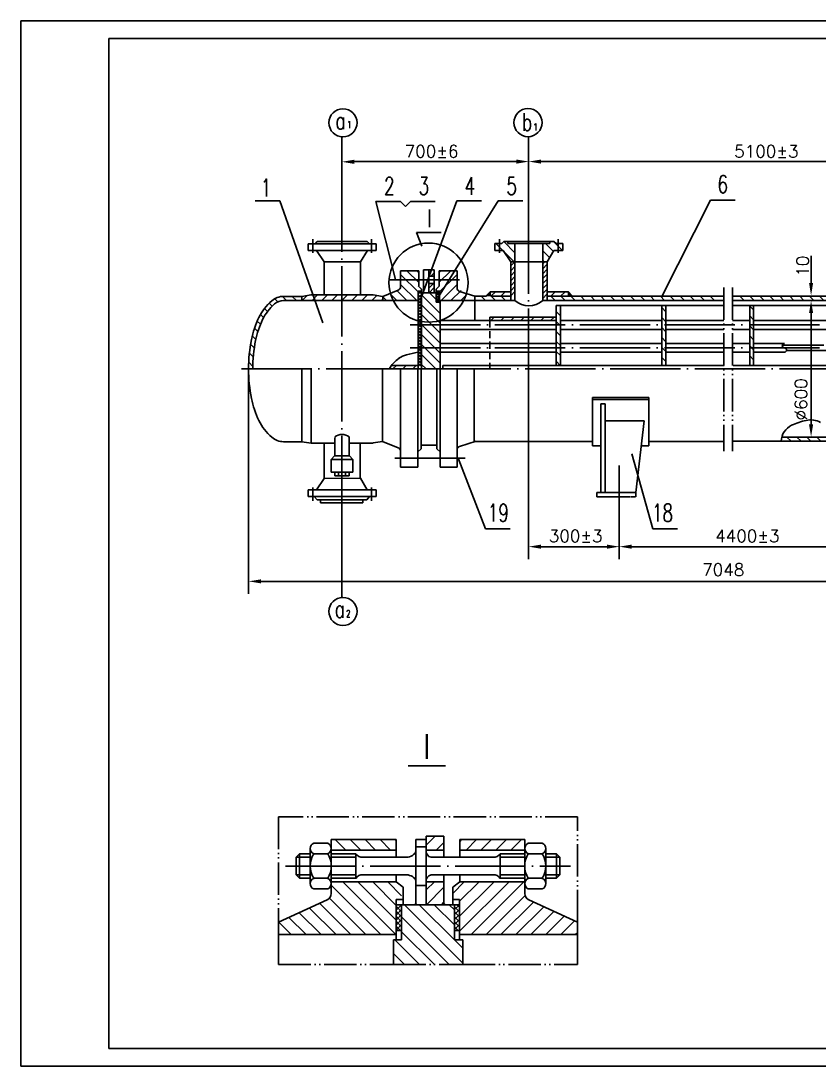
# Model space of a CAD drawing. Extents: x 0 to 841, y 7 to 592.
# Drawn here: x 0 to 226.9, y 295.4 to 592.4 of the extents above; entities that cross this region are included whole.
import ezdxf
from ezdxf.enums import TextEntityAlignment as Align

# ---------------------------------------------------------------- set-up
doc = ezdxf.new("R2010")
doc.units = 0
doc.header["$LTSCALE"] = 8
doc.header["$MEASUREMENT"] = 0
for name, pattern in [('CENTER', [3.005, 2.5, -0.25, 0.005, -0.25]), ('HIDDEN', [0.375, 0.25, -0.125]), ('PHANTOM', [1.62, 1.15, -0.15, 0.01, -0.15, 0.01, -0.15])]:
    doc.linetypes.add(name, pattern=pattern)
doc.layers.get('0').update_dxf_attribs({"linetype": 'CONTINUOUS'})
for name, color, linetype in [('CC', 3, 'CONTINUOUS'), ('CW', 1, 'CONTINUOUS'), ('DD', 3, 'PHANTOM'), ('HZ', 1, 'CONTINUOUS'), ('X', 3, 'CONTINUOUS'), ('XX', 2, 'HIDDEN'), ('YY', 3, 'CONTINUOUS'), ('ZX', 3, 'CENTER')]:
    doc.layers.add(name, color=color, linetype=linetype)
doc.styles.add('HZ', font='txt', dxfattribs={"bigfont": 'hztxt'})

# ---------------------------------------------------------------- blocks, each defined once
blk = doc.blocks.new('*X48')
for p, q in [((41.06, 114.6), (44.43, 117.97)), ((41.06, 117.43), (41.6, 117.97)), ((41.06, 111.77), (46.21, 116.92)), ((41.64, 109.52), (46.21, 114.09)), ((44.47, 109.52), (47.32, 112.37)), ((47.29, 109.52), (48.73, 110.96))]:
    blk.add_line(p, q)
blk = doc.blocks.new('*X49')
for p, q in [((114.44, 233.24), (115.33, 234.12)), ((114.44, 233.94), (114.62, 234.12)), ((114.44, 232.53), (115.36, 233.45)), ((115.36, 232.54), (114.44, 233.45)), ((115.17, 232.02), (114.44, 232.75)), ((114.46, 232.02), (114.44, 232.04)), ((115.36, 233.24), (114.48, 234.12)), ((114.64, 232.02), (115.36, 232.74)), ((115.36, 233.95), (115.19, 234.12))]:
    blk.add_line(p, q)
blk = doc.blocks.new('*X50')
for p, q in [((142.09, 238.25), (143.33, 239.49)), ((144.92, 238.25), (146.15, 239.49)), ((147.75, 238.25), (147.88, 238.39))]:
    blk.add_line(p, q)
blk = doc.blocks.new('*X51')
for p, q in [((159.06, 238.25), (160.3, 239.5)), ((161.89, 238.25), (163.13, 239.5))]:
    blk.add_line(p, q)
blk = doc.blocks.new('*X52')
for p, q in [((218.61, 171.71), (217.45, 172.87)), ((221.44, 171.71), (220.24, 172.91)), ((224.27, 171.71), (223.07, 172.91)), ((227.1, 171.71), (225.9, 172.91)), ((229.92, 171.71), (228.72, 172.91))]:
    blk.add_line(p, q)
blk = doc.blocks.new('*X53')
for p, q in [((85.38, 225.75), (83.45, 227.68)), ((88.87, 225.09), (85.69, 228.27)), ((99.8, 225.47), (97.59, 227.68)), ((102.35, 225.75), (99.78, 228.32)), ((88.61, 222.51), (85.86, 225.27)), ((98.72, 223.72), (96.77, 225.67)), ((97.1, 222.51), (96.77, 222.85))]:
    blk.add_line(p, q)
blk = doc.blocks.new('*X54')
for p, q in [((207.1, 211.51), (205.9, 212.71)), ((209.92, 211.51), (208.72, 212.71)), ((212.75, 211.51), (211.55, 212.71)), ((215.58, 211.51), (214.38, 212.71)), ((218.41, 211.51), (217.21, 212.71)), ((221.24, 211.51), (220.04, 212.71)), ((224.07, 211.51), (222.87, 212.71)), ((226.89, 211.51), (225.69, 212.71)), ((229.72, 211.51), (228.52, 212.71)), ((232.55, 211.51), (231.35, 212.71)), ((235.38, 211.51), (234.18, 212.71)), ((238.21, 211.51), (237.01, 212.71)), ((241.04, 211.51), (239.84, 212.71)), ((243.86, 211.51), (242.66, 212.71)), ((246.69, 211.51), (245.49, 212.71)), ((249.52, 211.51), (248.32, 212.71)), ((252.35, 211.51), (251.15, 212.71)), ((255.18, 211.51), (253.98, 212.71)), ((258.01, 211.51), (256.81, 212.71)), ((260.84, 211.51), (259.64, 212.71)), ((263.66, 211.51), (262.46, 212.71)), ((266.49, 211.51), (265.29, 212.71)), ((269.32, 211.51), (268.12, 212.71)), ((272.15, 211.51), (270.95, 212.71)), ((274.98, 211.51), (273.78, 212.71)), ((277.81, 211.51), (276.61, 212.71)), ((280.63, 211.51), (279.43, 212.71)), ((283.46, 211.51), (282.26, 212.71)), ((286.29, 211.51), (285.09, 212.71)), ((289.12, 211.51), (287.92, 212.71)), ((291.95, 211.51), (290.75, 212.71))]:
    blk.add_line(p, q)
blk = doc.blocks.new('*X55')
for p, q in [((153.36, 211.51), (152.16, 212.71)), ((156.18, 211.51), (154.98, 212.71)), ((159.01, 211.51), (157.81, 212.71)), ((161.84, 211.51), (160.64, 212.71)), ((164.67, 211.51), (163.47, 212.71)), ((167.5, 211.51), (166.3, 212.71)), ((170.33, 211.51), (169.13, 212.71)), ((173.15, 211.51), (171.95, 212.71)), ((175.98, 211.51), (174.78, 212.71)), ((178.81, 211.51), (177.61, 212.71)), ((181.64, 211.51), (180.44, 212.71)), ((184.47, 211.51), (183.27, 212.71)), ((187.3, 211.51), (186.1, 212.71)), ((190.12, 211.51), (188.92, 212.71)), ((192.95, 211.51), (191.75, 212.71)), ((195.78, 211.51), (194.58, 212.71)), ((198.61, 211.51), (197.41, 212.71))]:
    blk.add_line(p, q)
blk = doc.blocks.new('*X56')
for p, q in [((133.56, 211.51), (132.36, 212.71)), ((136.38, 211.51), (135.18, 212.71)), ((139.21, 211.51), (138.01, 212.71))]:
    blk.add_line(p, q)
blk = doc.blocks.new('*X57')
for p, q in [((140.74, 221.35), (141.9, 222.51)), ((140.74, 219.93), (141.94, 221.13)), ((140.74, 218.52), (141.94, 219.72)), ((140.74, 217.11), (141.94, 218.31)), ((140.74, 215.69), (141.94, 216.89)), ((140.74, 214.28), (141.94, 215.48)), ((140.74, 212.86), (141.94, 214.06))]:
    blk.add_line(p, q)
blk = doc.blocks.new('*X58')
for p, q in [((149.84, 221.96), (150.39, 222.51)), ((149.84, 220.55), (151.04, 221.75)), ((149.84, 219.13), (151.04, 220.34)), ((149.84, 217.72), (151.04, 218.93)), ((149.84, 216.3), (151.04, 217.51)), ((149.84, 214.89), (151.04, 216.1)), ((149.84, 213.48), (151.04, 214.68)), ((149.84, 212.06), (151.04, 213.27))]:
    blk.add_line(p, q)
blk = doc.blocks.new('*X70')
for p, q in [((117.47, 219.29), (118.39, 220.21)), ((118.04, 218.45), (119.01, 219.42))]:
    blk.add_line(p, q)
blk = doc.blocks.new('*X71')
for p, q in [((117.47, 215.05), (118.81, 216.39)), ((117.52, 213.69), (119.01, 215.18)), ((118.94, 213.69), (119.01, 213.76))]:
    blk.add_line(p, q)
blk = doc.blocks.new('*X75')
for p, q in [((209.78, 208.83), (208.66, 209.95)), ((209.78, 206), (208.66, 207.12)), ((209.78, 203.17), (208.66, 204.29)), ((209.78, 200.34), (208.66, 201.46)), ((209.78, 197.51), (208.66, 198.64)), ((209.78, 194.69), (208.66, 195.81))]:
    blk.add_line(p, q)
blk = doc.blocks.new('*X76')
for p, q in [((184.86, 208.29), (183.66, 209.49)), ((184.86, 205.47), (183.66, 206.67)), ((184.86, 202.64), (183.66, 203.84)), ((184.86, 199.81), (183.66, 201.01)), ((184.86, 196.98), (183.66, 198.18)), ((184.86, 194.15), (183.66, 195.35))]:
    blk.add_line(p, q)
blk = doc.blocks.new('*X77')
for p, q in [((154.86, 207.18), (153.66, 208.38)), ((154.86, 204.35), (153.66, 205.55)), ((154.86, 201.52), (153.66, 202.72)), ((154.86, 198.7), (153.66, 199.9)), ((154.86, 195.87), (153.66, 197.07)), ((154.83, 193.07), (153.66, 194.24))]:
    blk.add_line(p, q)
blk = doc.blocks.new('*X78')
for p, q in [((107.22, 192.07), (108.22, 193.07)), ((110.04, 192.07), (111.04, 193.07)), ((112.87, 192.07), (113.87, 193.07))]:
    blk.add_line(p, q)
blk = doc.blocks.new('*X80')
for p, q in [((135.11, 205.82), (136.07, 206.79)), ((137.94, 205.82), (138.9, 206.79)), ((140.76, 205.82), (141.73, 206.79)), ((143.59, 205.82), (144.56, 206.79)), ((146.42, 205.82), (147.39, 206.79)), ((149.25, 205.82), (150.22, 206.79)), ((152.08, 205.82), (153.05, 206.79))]:
    blk.add_line(p, q)
blk = doc.blocks.new('*X47')
for p, q in [((74.52, 211.15), (73.63, 212.05)), ((76.99, 211.51), (75.8, 212.7)), ((79.82, 211.51), (78.62, 212.71)), ((71.59, 208.43), (70.73, 209.28)), ((72.91, 209.93), (72.06, 210.78)), ((69.58, 204.77), (68.67, 205.69)), ((70.48, 206.7), (69.6, 207.59)), ((68.84, 202.69), (67.88, 203.65)), ((67.83, 198.04), (66.78, 199.09)), ((68.25, 200.45), (67.25, 201.45)), ((67.54, 195.5), (66.44, 196.6)), ((67.4, 192.81), (66.24, 193.97))]:
    blk.add_line(p, q)
blk = doc.blocks.new('*X83')
at = {"color": 0}
for p, q in [((112.96, 218.34), (113.87, 219.25)), ((113.87, 218.34), (112.96, 219.25)), ((112.96, 217.49), (113.87, 218.4)), ((113.87, 217.49), (112.96, 218.4)), ((112.96, 216.64), (113.87, 217.55)), ((113.87, 216.64), (112.96, 217.55)), ((113.87, 215.79), (112.96, 216.71)), ((112.96, 215.79), (113.87, 216.7)), ((113.87, 214.95), (112.96, 215.86)), ((112.96, 214.94), (113.87, 215.85)), ((112.96, 214.09), (113.87, 215.01)), ((113.87, 214.1), (112.96, 215.01)), ((112.96, 213.24), (113.87, 214.16)), ((113.87, 213.25), (112.96, 214.16)), ((112.96, 212.4), (113.87, 213.31)), ((113.87, 212.4), (112.96, 213.31)), ((112.96, 211.55), (113.87, 212.46)), ((113.87, 211.55), (112.96, 212.46)), ((113.87, 210.7), (112.96, 211.62)), ((112.96, 210.7), (113.87, 211.61)), ((113.87, 209.85), (112.96, 210.77)), ((112.96, 209.85), (113.87, 210.76)), ((113.87, 209.01), (112.96, 209.92)), ((112.96, 209), (113.87, 209.91)), ((112.96, 208.15), (113.87, 209.07)), ((113.87, 208.16), (112.96, 209.07)), ((112.96, 207.31), (113.87, 208.22)), ((113.87, 207.31), (112.96, 208.22)), ((112.96, 206.46), (113.87, 207.37)), ((113.87, 206.46), (112.96, 207.37)), ((112.96, 205.61), (113.87, 206.52)), ((113.87, 205.61), (112.96, 206.52)), ((113.87, 204.76), (112.96, 205.68)), ((112.96, 204.76), (113.87, 205.67)), ((113.87, 203.91), (112.96, 204.83)), ((112.96, 203.91), (113.87, 204.82)), ((113.87, 203.07), (112.96, 203.98)), ((112.96, 203.06), (113.87, 203.97)), ((112.96, 202.21), (113.87, 203.13)), ((113.87, 202.22), (112.96, 203.13)), ((112.96, 201.37), (113.87, 202.28)), ((113.87, 201.37), (112.96, 202.28)), ((112.96, 200.52), (113.87, 201.43)), ((113.87, 200.52), (112.96, 201.43)), ((112.96, 199.67), (113.87, 200.58)), ((113.87, 199.67), (112.96, 200.58)), ((113.87, 198.82), (112.96, 199.74)), ((112.96, 198.82), (113.87, 199.73))]:
    blk.add_line(p, q, dxfattribs=at)
blk = doc.blocks.new('*X84')
at = {"color": 0}
for p, q in [((119.17, 213.89), (113.87, 219.19)), ((118.08, 217.8), (116.17, 219.72)), ((119.17, 216.72), (118.82, 217.07)), ((119.17, 211.06), (113.87, 216.36)), ((119.17, 208.23), (113.87, 213.53)), ((119.17, 205.41), (113.87, 210.7)), ((119.17, 202.58), (113.87, 207.87)), ((119.17, 199.75), (113.87, 205.05)), ((117.99, 198.1), (113.87, 202.22)), ((115.16, 198.1), (113.87, 199.39))]:
    blk.add_line(p, q, dxfattribs=at)
blk = doc.blocks.new('ZT11')
for p, q in [((112.45, 236.84), (119.45, 236.84)), ((81.69, 233.68), (101, 233.68)), ((81.69, 231.75), (81.69, 233.68)), ((101, 231.75), (81.69, 231.75)), ((101, 233.68), (83.51, 233.68)), ((83.62, 233.68), (84.26, 234.33)), ((84.06, 231.75), (86.19, 228.54)), ((84.26, 234.33), (85.39, 234.33)), ((85.39, 234.33), (87.24, 234.33)), ((87.24, 234.33), (91.34, 234.33)), ((95.45, 234.33), (91.34, 234.33)), ((97.28, 234.33), (95.45, 234.33)), ((98.48, 231.75), (96.49, 228.52)), ((98.42, 234.33), (97.28, 234.33)), ((99.07, 233.68), (98.42, 234.33)), ((101, 231.75), (101, 233.68)), ((134.75, 233.7), (136.68, 233.7)), ((134.75, 231.77), (134.75, 233.7)), ((137.12, 231.77), (134.75, 231.77)), ((136.68, 233.7), (136.57, 233.7)), ((136.68, 233.7), (137.32, 234.35)), ((137.12, 231.77), (139.25, 228.56)), ((137.32, 234.35), (138.45, 234.35)), ((138.45, 234.35), (140.31, 234.35)), ((138.45, 233.7), (138.45, 234.35)), ((140.45, 233.7), (138.45, 233.7)), ((140.31, 234.35), (144.41, 234.35)), ((140.45, 228.54), (140.45, 233.7)), ((148.35, 233.7), (140.45, 233.7)), ((148.52, 234.35), (144.41, 234.35)), ((148.35, 228.54), (148.35, 233.7)), ((150.35, 233.7), (148.35, 233.7)), ((150.35, 234.35), (148.52, 234.35)), ((151.54, 231.77), (149.56, 228.54)), ((150.35, 233.7), (150.35, 234.35)), ((151.49, 234.35), (150.35, 234.35)), ((152.13, 233.7), (151.49, 234.35)), ((151.54, 231.77), (154.06, 231.77)), ((154.06, 233.7), (152.13, 233.7)), ((154.06, 231.77), (154.06, 233.7)), ((148.35, 228.87), (148.35, 217.54)), ((86.21, 219.12), (86.19, 228.54)), ((86.29, 228.52), (87.39, 228.52)), ((87.39, 228.52), (95.28, 228.52)), ((95.28, 228.52), (96.49, 228.52)), ((96.49, 228.52), (96.49, 219.12)), ((107.95, 225.99), (107.95, 221.46)), ((113.1, 225.99), (107.95, 225.99)), ((113.1, 221.67), (113.1, 225.99)), ((115.98, 226.24), (114.43, 226.24)), ((114.43, 226.24), (114.43, 219.72)), ((115.98, 226.24), (117.52, 226.24)), ((115.98, 224.48), (115.98, 226.24)), ((117.52, 226.24), (117.52, 223.81)), ((118.86, 221.67), (118.86, 225.99)), ((118.86, 225.99), (124.01, 225.99)), ((124.01, 225.99), (124.01, 221.07)), ((139.25, 228.56), (139.25, 217.54)), ((139.36, 228.54), (140.45, 228.54)), ((140.45, 228.54), (148.35, 228.54)), ((140.45, 228.54), (140.45, 217.54)), ((148.35, 228.54), (149.56, 228.54)), ((149.56, 228.54), (149.56, 217.54)), ((115.98, 224.48), (117.52, 224.48)), ((115.98, 223.81), (115.98, 224.48)), ((115.98, 221.76), (115.98, 223.81)), ((117.52, 223.81), (117.52, 221.81)), ((102.84, 218.71), (107.25, 220.51)), ((113.84, 220.2), (112.9, 220.2)), ((113.87, 220.76), (112.95, 221.67)), ((112.95, 219.72), (112.95, 220.2)), ((113.87, 220.39), (113.87, 220.76)), ((113.87, 219.73), (113.87, 220.39)), ((117.52, 222.42), (115.98, 222.42)), ((115.98, 219.72), (115.98, 221.76)), ((117.52, 221.81), (117.52, 219.72)), ((118.08, 220.76), (119, 221.67)), ((118.08, 220.39), (118.08, 220.76)), ((118.08, 219.73), (118.08, 220.39)), ((118.12, 220.2), (119.05, 220.2)), ((119, 219.72), (119, 220.2)), ((129.04, 218.75), (124.71, 220.11)), ((133.42, 219.98), (132.25, 218.91)), ((133.42, 219.98), (133.42, 218.75)), ((139.25, 219.98), (133.42, 219.98)), ((149.56, 219.99), (155.71, 219.99)), ((155.71, 219.99), (155.71, 218.76)), ((155.71, 219.99), (156.71, 218.91)), ((79.92, 218.72), (74.67, 218.72)), ((74.67, 217.52), (79.85, 217.52)), ((79.85, 218.72), (82.53, 219.13)), ((79.85, 217.52), (79.85, 218.72)), ((79.85, 217.52), (86.19, 217.52)), ((79.85, 217.52), (85.01, 217.52)), ((82.46, 219.12), (86.19, 219.12)), ((86.21, 219.12), (100.15, 219.12)), ((86.22, 217.52), (102.86, 217.52)), ((102.82, 218.71), (100.13, 219.12)), ((102.84, 217.52), (102.84, 218.71)), ((102.86, 217.54), (112.95, 217.54)), ((112.96, 219.72), (112.96, 198.16)), ((112.97, 219.72), (113.88, 219.72)), ((113.87, 198.13), (113.87, 219.72)), ((113.88, 219.72), (115.98, 219.72)), ((115.98, 219.72), (117.52, 219.72)), ((117.52, 219.72), (118.96, 219.72)), ((118.08, 217.56), (118.08, 219.73)), ((118.98, 219.72), (118.08, 219.72)), ((118.08, 217.07), (118.08, 217.56)), ((118.08, 217.54), (133.08, 217.54)), ((118.08, 217.07), (119.15, 217.07)), ((119, 217.54), (119, 219.72)), ((119.17, 217.68), (119.17, 209.15)), ((129.04, 218.75), (129.04, 211.85)), ((129.06, 218.74), (132.35, 218.74)), ((133.08, 217.54), (140.45, 217.54)), ((133.56, 218.74), (139.25, 218.74)), ((133.94, 218.74), (139.25, 218.74)), ((148.35, 217.54), (170.64, 217.54)), ((149.56, 218.74), (155.72, 218.74)), ((149.56, 218.74), (168.89, 218.74)), ((168.89, 218.74), (199.85, 218.74)), ((170.64, 217.54), (199.85, 217.54)), ((202.24, 218.74), (264.14, 218.74)), ((202.24, 217.54), (264.91, 217.54)), ((152.17, 199.1), (152.17, 216.1)), ((152.17, 216.1), (177.41, 216.1)), ((153.37, 199.1), (153.37, 216.1)), ((177.41, 216.1), (182.17, 216.1)), ((182.17, 199.1), (182.17, 216.1)), ((182.17, 216.1), (183.37, 216.1)), ((183.37, 216.1), (183.37, 199.1)), ((183.37, 216.1), (199.8, 216.1)), ((202.24, 216.1), (207.21, 216.1)), ((207.17, 199.1), (207.17, 216.1)), ((207.21, 216.1), (207.33, 216.1)), ((207.33, 216.1), (209.57, 216.1)), ((208.29, 199.1), (208.29, 216.1)), ((209.57, 216.1), (237.21, 216.1)), ((119.17, 211.85), (147.42, 211.85)), ((133.31, 211.85), (133.31, 212.82)), ((133.31, 212.81), (152.17, 212.81)), ((147.42, 211.85), (152.17, 211.85)), ((153.37, 211.85), (177.32, 211.85)), ((177.32, 211.85), (182.17, 211.85)), ((183.37, 211.85), (199.85, 211.85)), ((202.24, 211.85), (207.17, 211.85)), ((208.29, 211.85), (237.17, 211.85)), ((119.17, 209.35), (147.14, 209.35)), ((119.17, 209.1), (119.17, 199.1)), ((147.14, 209.35), (152.17, 209.35)), ((153.37, 209.35), (177.32, 209.35)), ((177.32, 209.35), (182.17, 209.35)), ((183.37, 209.35), (199.85, 209.35)), ((202.24, 209.35), (207.21, 209.35)), ((208.29, 209.35), (237.19, 209.35)), ((119.17, 205.35), (147.17, 205.35)), ((147.17, 205.35), (152.17, 205.35)), ((153.37, 205.35), (177.17, 205.35)), ((177.17, 205.35), (182.17, 205.35)), ((183.37, 205.35), (199.85, 205.35)), ((202.24, 205.35), (207.27, 205.35)), ((208.29, 205.35), (217.03, 205.35)), ((119.17, 202.85), (147.17, 202.85)), ((147.17, 202.85), (152.17, 202.85)), ((153.37, 202.85), (177.17, 202.85)), ((177.17, 202.85), (182.17, 202.85)), ((183.37, 202.85), (199.89, 202.85)), ((202.24, 202.85), (207.27, 202.85)), ((208.29, 202.85), (217.03, 202.85)), ((228.21, 204.87), (216.44, 204.87)), ((229.3, 203.32), (217.54, 203.32)), ((105.36, 199.1), (112.96, 199.1)), ((119.17, 198.1), (119.17, 199.1)), ((119.92, 199.1), (148.56, 199.1)), ((119.92, 199.1), (119.92, 198.1)), ((148.56, 199.1), (177.41, 199.1)), ((152.42, 199.1), (153.56, 199.1)), ((177.41, 199.1), (199.96, 199.1)), ((182.41, 199.1), (183.38, 199.1)), ((183.38, 199.1), (184.65, 199.1)), ((202.46, 199.1), (207.33, 199.1)), ((207.17, 199.1), (208.37, 199.1)), ((207.33, 199.1), (209.57, 199.1)), ((209.57, 199.1), (237.21, 199.1)), ((79.85, 198.07), (79.85, 177.43)), ((82.53, 177.02), (82.53, 198.07)), ((102.83, 177.49), (102.83, 198.1)), ((107.95, 198.1), (107.95, 170.22)), ((112.8, 170.22), (112.8, 198.1)), ((113.75, 180.4), (113.75, 198.1)), ((118.22, 180.4), (118.22, 198.1)), ((119.17, 170.22), (119.17, 198.1)), ((124.01, 198.1), (124.01, 170.22)), ((128.85, 198.1), (128.85, 177.39)), ((89.2, 178.58), (89.2, 173.37)), ((93.33, 178.81), (93.33, 173.37)), ((113.75, 176.61), (113.75, 180.4)), ((118.22, 180.4), (118.22, 176.61)), ((216.46, 178.75), (231.24, 178.75)), ((79.92, 177.43), (74.67, 177.43)), ((79.85, 177.43), (82.53, 177.02)), ((82.53, 177.05), (89.2, 177.05)), ((86.18, 177.02), (86.18, 166.97)), ((93.33, 177.05), (100.14, 177.05)), ((96.48, 177.05), (96.48, 166.97)), ((102.82, 177.48), (100.14, 177.07)), ((102.83, 177.49), (107.25, 175.68)), ((113.77, 175.44), (112.85, 174.52)), ((113.75, 176.61), (113.75, 175.43)), ((113.77, 176.48), (118.22, 176.48)), ((118.22, 176.61), (118.22, 175.41)), ((118.24, 175.44), (119.16, 174.52)), ((129.39, 177.56), (124.71, 176.08)), ((128.85, 177.5), (162.48, 177.5)), ((178.54, 177.5), (199.85, 177.5)), ((202.24, 177.55), (215.69, 177.55)), ((215.69, 177.55), (231.24, 177.55)), ((89.19, 173.37), (88.16, 172.33)), ((94.34, 172.33), (88.16, 172.33)), ((88.16, 172.33), (88.16, 168.72)), ((89.18, 173.37), (93.3, 173.37)), ((94.36, 172.35), (93.4, 173.37)), ((94.36, 168.72), (94.36, 172.35)), ((107.95, 170.22), (112.8, 170.22)), ((119.17, 170.22), (124.01, 170.22)), ((84.05, 163.79), (86.18, 167.01)), ((86.18, 166.97), (96.49, 167.03)), ((94.36, 168.72), (88.16, 168.72)), ((89.22, 167.7), (89.22, 168.72)), ((89.73, 167.7), (89.22, 167.7)), ((91.28, 167.7), (89.73, 167.7)), ((90.24, 167.7), (90.24, 168.71)), ((91.28, 167.7), (92.82, 167.7)), ((92.3, 167.7), (92.3, 168.72)), ((92.82, 167.7), (93.34, 167.7)), ((93.34, 167.7), (93.34, 168.72)), ((98.47, 163.79), (96.49, 167.03)), ((81.68, 163.79), (81.68, 161.86)), ((85.54, 163.79), (81.68, 163.79)), ((85.54, 163.79), (97.13, 163.79)), ((97.13, 163.79), (100.99, 163.79)), ((100.99, 163.79), (100.99, 161.86)), ((81.68, 161.86), (91.34, 161.86)), ((83.38, 161.86), (84.19, 160.94)), ((84.19, 160.94), (98.34, 160.94)), ((100.99, 161.86), (91.34, 161.86)), ((99.14, 161.86), (98.34, 160.94))]:
    blk.add_line(p, q)
for points in [[(64.72, 198.07, -0.049335), (65.54, 206.44, -0.063136), (67.63, 212.67, -0.103318), (71.33, 217.48, -0.179284), (74.67, 218.72, -0.179284)], [(65.92, 198.07, -0.049335), (66.72, 206.2, -0.063136), (68.71, 212.15, -0.103318), (72.11, 216.57, -0.179284), (74.67, 217.52, -0.179284)], [(74.67, 177.43, -0.179284), (71.33, 178.67, -0.103318), (67.63, 183.48, -0.063136), (65.54, 189.71, -0.049335), (64.72, 198.07, -0.049335)]]:
    blk.add_lwpolyline(points, format="xyb")
for centre, radius, start, end in [((106.95, 221.46), 1, 287.5069, 360), ((125.01, 221.07), 1, 180, 252.4931), ((144.4, 221.94), 5.92, 228.1229, 311.8771), ((217.03, 204.72), 0.625, 90, 270), ((217.03, 203.47), 0.625, 270, 90), ((91.26, 175.89), 3.58, 54.7498, 125.2502), ((106.95, 174.73), 1, 0, 72.4931), ((125.01, 175.13), 1, 107.5069, 180)]:
    blk.add_arc(centre, radius, start, end)
for points in [[(133.42, 218.74), (133.42, 219.97), (132.08, 218.74)], [(155.75, 218.77), (155.75, 219.91), (156.75, 218.82)]]:
    blk.add_solid(points)
at = {"layer": 'CC'}
for p, q in [((91.26, 239.27), (91.26, 264.05)), ((144.33, 264.28), (144.33, 239.27)), ((93.56, 257.02), (143.09, 257.02)), ((147.09, 257.02), (275.91, 257.06)), ((73.6, 245.82), (85.83, 211.21)), ((100.91, 245.65), (106.46, 223.49)), ((123.95, 245.82), (113.52, 217.53)), ((135.64, 245.82), (118.68, 218.56)), ((196.01, 246.01), (182.08, 218.54)), ((112.45, 236.84), (113.94, 233.01)), ((224.62, 230.21), (224.62, 222.5)), ((144.33, 214.13), (144.33, 144.09)), ((224.62, 214.11), (224.62, 182.05)), ((64.72, 198.1), (64.72, 134.18)), ((132.04, 152.69), (124.26, 172.74)), ((179.63, 152.69), (173.69, 174)), ((170.1, 170.63), (170.1, 154.6)), ((91.26, 133.17), (91.26, 159.13)), ((170.1, 154.53), (170.1, 144.09)), ((147.83, 147.59), (166.6, 147.59)), ((173.6, 147.59), (245.1, 147.59)), ((351.65, 137.74), (67.25, 137.74))]:
    blk.add_line(p, q, dxfattribs=at)
for centre, radius in [((91.56, 268.04), 4), ((144.15, 268.1), 4), ((115.86, 222.62), 11.24), ((91.56, 129.18), 4)]:
    blk.add_circle(centre, radius, dxfattribs=at)
for points in [[(94.76, 256.37), (94.76, 257.54), (91.26, 256.96)], [(140.86, 256.44), (140.86, 257.6), (144.36, 257.02)], [(147.86, 256.44), (147.86, 257.6), (144.36, 257.02)], [(225.2, 222.5), (224.04, 222.5), (224.62, 219)], [(225.2, 213.99), (224.04, 213.99), (224.62, 217.49)], [(225.2, 182.32), (224.04, 182.32), (224.62, 178.82)], [(147.83, 147.01), (147.83, 148.18), (144.33, 147.59)], [(166.6, 147.01), (166.6, 148.18), (170.1, 147.59)], [(173.6, 147.01), (173.6, 148.18), (170.1, 147.59)], [(68.26, 137.16), (68.26, 138.32), (64.76, 137.74)]]:
    blk.add_solid(points, dxfattribs=at)
at = {"layer": 'DD'}
for p, q in [((199.85, 221.24), (199.85, 174.7)), ((202.24, 221.24), (202.24, 174.7))]:
    blk.add_line(p, q, dxfattribs=at)
at = {"layer": 'X'}
for p, q in [((73.6, 245.82), (66.6, 245.82)), ((100.91, 245.65), (107.91, 245.65)), ((107.91, 245.65), (109.32, 244.24)), ((109.32, 244.24), (110.74, 245.65)), ((110.74, 245.65), (117.74, 245.65)), ((123.95, 245.82), (130.95, 245.82)), ((135.64, 245.82), (142.64, 245.82)), ((196.01, 246.01), (203.01, 246.01)), ((132.04, 152.69), (139.04, 152.69)), ((186.63, 152.69), (179.63, 152.69))]:
    blk.add_line(p, q, dxfattribs=at)
for centre, radius, start, end in [((111.06, 195.95), 6.29, 103.4045, 124.6969), ((76.55, 340.76), 142.57, 283.4045, 284.7277), ((112.82, 193.41), 9.38, 124.6969, 150.0674), ((221.33, 177.39), 5.2, 115.433, 178.1153), ((227.03, 165.39), 18.49, 101.9656, 115.433), ((224.45, 177.58), 6.03, 61.6916, 101.9656)]:
    blk.add_arc(centre, radius, start, end, dxfattribs=at)
at = {"layer": 'XX'}
blk.add_line((133.31, 211.85), (133.31, 198.1), dxfattribs=at)
at = {"layer": 'YY'}
for p, q in [((79.92, 217.52), (81.35, 218.95)), ((82.75, 217.52), (84.35, 219.12)), ((85.58, 217.52), (87.18, 219.12)), ((88.41, 217.52), (90.01, 219.12)), ((91.24, 217.52), (92.84, 219.12)), ((94.06, 217.52), (95.66, 219.12)), ((96.89, 217.52), (98.49, 219.12)), ((99.72, 217.52), (101.17, 218.96)), ((102.55, 217.52), (102.84, 217.8)), ((103.89, 217.55), (102.84, 218.61)), ((105.43, 218.98), (104.86, 219.55)), ((113.75, 198.1), (113.06, 198.1))]:
    blk.add_line(p, q, dxfattribs=at)
at = {"layer": 'ZX'}
for p, q in [((91.26, 159.07), (91.26, 239.33)), ((144.33, 239.41), (144.33, 214.13)), ((82.97, 234.97), (82.97, 231.11)), ((99.71, 234.97), (99.71, 231.11)), ((136.04, 234.99), (136.04, 231.13)), ((152.77, 234.99), (152.77, 231.13)), ((104.71, 223.45), (126.63, 223.45)), ((110.66, 210.6), (330.17, 210.6)), ((110.66, 204.1), (307.17, 204.1)), ((62.68, 198.1), (105.95, 198.1)), ((105.95, 198.1), (113.14, 198.1)), ((113.14, 198.1), (115.4, 198.1)), ((115.4, 198.1), (119.28, 198.1)), ((119.28, 198.1), (358.47, 198.1)), ((106.27, 172.74), (126.63, 172.74)), ((82.97, 160.58), (82.97, 164.44)), ((99.7, 160.58), (99.7, 164.44))]:
    blk.add_line(p, q, dxfattribs=at)
at = {"layer": 'YY'}
for name, p in [('*X53', (51.58, 6.03)), ('*X70', (-1.49, 6.03)), ('*X48', (77.79, 108.02)), ('*X57', (-1.49, 6.03)), ('*X58', (-1.49, 6.03)), ('*X71', (-1.49, 6.03)), ('*X50', (-8.46, -19.51)), ('*X51', (-8.46, -19.51)), ('*X47', (-1.48, 6.01)), ('*X83', (0, 0)), ('*X84', (0, 0)), ('*X56', (-1.49, 6.03)), ('*X55', (-1.49, 6.03)), ('*X54', (-1.49, 6.03)), ('*X77', (-1.49, 6.03)), ('*X76', (-1.49, 6.03)), ('*X75', (-1.49, 6.03)), ('*X80', (-1.49, 6.03)), ('*X78', (-1.49, 6.03)), ('*X52', (0.32, 5.84))]:
    blk.add_blockref(name, p, dxfattribs=at)
at = {"layer": 'YY', "xscale": -1}
for name, p in [('*X48', (154.16, 108.02)), ('*X49', (233.44, -14.41))]:
    blk.add_blockref(name, p, dxfattribs=at)
at = {"style": 'HZ', "width": 0.7}
for s, height, p in [('b', 5, (143.92, 265.76)), ('a', 5, (90.85, 266.19)), ('1', 2, (93.36, 266.47)), ('1', 2, (146.28, 265.84)), ('2', 5, (104.74, 247.59)), ('3', 5, (114.55, 247.59)), ('4', 5, (127.66, 247.59)), ('5', 5, (139.51, 247.59)), ('6', 5, (199.5, 248.09)), ('1', 5, (69.62, 247.11)), ('I', 5, (116.12, 238.37)), ('19', 5, (135.71, 154.72)), ('18', 5, (182.37, 154.72)), ('2', 2, (93.06, 127.53))]:
    blk.add_text(s, height=height, dxfattribs=at).set_placement(p, align=Align.CENTER)
blk.add_text('a', height=5, dxfattribs=at).set_placement((89.22, 127.42))
blk = doc.blocks.new('ZTF1')
for p, q in [((85.17, 160.93), (85.17, 160.01)), ((97.23, 160.93), (97.23, 160.01)), ((85.17, 160.01), (97.23, 160.01))]:
    blk.add_line(p, q)
blk = doc.blocks.new('ZTA1')
for p, q in [((162.48, 176.87), (162.48, 189.97)), ((162.48, 189.97), (177.38, 189.97)), ((162.48, 189.38), (177.38, 189.38)), ((164.87, 188.19), (166.07, 188.19)), ((164.87, 188.19), (164.87, 162.97)), ((166.07, 188.19), (166.07, 162.97)), ((177.38, 189.97), (178.54, 189.97)), ((177.38, 189.38), (178.54, 189.38)), ((178.54, 189.97), (178.54, 176.27)), ((240.16, 189.97), (240.16, 176.27)), ((241.32, 189.97), (240.16, 189.97)), ((241.32, 189.38), (240.16, 189.38)), ((256.21, 189.97), (241.32, 189.97)), ((256.21, 189.38), (241.32, 189.38)), ((253.83, 188.19), (252.63, 188.19)), ((252.63, 188.19), (252.63, 162.97)), ((253.83, 176.55), (253.83, 188.19)), ((256.21, 176.27), (256.21, 189.97)), ((166.07, 183.39), (177.18, 183.39)), ((177.18, 183.39), (174.78, 162.97)), ((252.63, 183.39), (241.43, 183.39)), ((241.43, 183.39), (243.92, 162.97)), ((162.48, 176.87), (162.48, 176.27)), ((162.48, 176.27), (164.87, 176.27)), ((178.54, 176.27), (176.34, 176.27)), ((240.16, 176.27), (242.3, 176.27)), ((253.83, 176.55), (253.83, 162.97)), ((256.21, 176.27), (253.83, 176.27)), ((163.68, 161.77), (163.68, 162.97)), ((163.68, 162.97), (174.78, 162.97)), ((163.68, 161.77), (173.21, 161.77)), ((174.73, 161.77), (173.38, 161.77)), ((174.78, 162.97), (174.78, 161.77)), ((255.02, 162.97), (243.92, 162.97)), ((243.92, 162.97), (243.92, 161.77)), ((243.96, 161.77), (245.32, 161.77)), ((255.02, 161.77), (245.49, 161.77)), ((255.02, 161.77), (255.02, 162.97)), ((325.32, 75.85), (329.32, 75.85)), ((325.32, 73.45), (329.32, 73.45)), ((325.32, 36.85), (329.32, 36.85)), ((325.32, 34.45), (329.32, 34.45))]:
    blk.add_line(p, q)
for points in [[(246.32, 31.65), (256.32, 31.65), (256.32, 78.65), (246.32, 78.65)], [(332.32, 31.65), (322.32, 31.65), (322.32, 78.65), (332.32, 78.65)]]:
    blk.add_lwpolyline(points, close=True)
for centre in [(251.32, 74.65), (251.32, 35.65)]:
    blk.add_circle(centre, 1.2)
for centre, start, end in [((325.32, 74.65), 90, 270), ((329.32, 74.65), 270, 90), ((325.32, 35.65), 90, 270), ((329.32, 35.65), 270, 90)]:
    blk.add_arc(centre, 1.2, start, end)
at = {"layer": 'CC'}
for p, q in [((246.32, 78.65), (246.32, 86.46)), ((256.32, 78.65), (256.32, 86.46)), ((249.82, 84.75), (253.32, 84.75)), ((261.1, 80.29), (287.04, 80.29)), ((317.85, 79.35), (317.85, 82.85)), ((246.32, 78.65), (232.85, 78.65)), ((234.2, 75.15), (234.2, 35.15)), ((249.32, 74.65), (239.43, 74.65)), ((325.32, 75.85), (317.03, 75.85)), ((317.85, 73.45), (317.85, 75.85)), ((325.32, 73.45), (317.17, 73.45)), ((325.32, 73.15), (325.32, 67)), ((329.32, 73.15), (329.32, 67)), ((240.75, 71.15), (240.75, 39.15)), ((317.85, 69.95), (317.85, 66.45)), ((322.69, 68.2), (320.07, 68.2)), ((325.32, 68.2), (329.33, 68.2)), ((331.96, 68.2), (334.58, 68.2)), ((249.32, 35.65), (239.44, 35.65)), ((251.32, 33.65), (251.32, 24.16)), ((327.4, 17.72), (327.4, 32.91)), ((246.32, 31.65), (233, 31.65)), ((256.32, 31.65), (256.32, 25.07)), ((248.04, 26.59), (244.54, 26.59)), ((251.54, 26.59), (256.54, 26.59)), ((260.04, 26.59), (263.54, 26.59))]:
    blk.add_line(p, q, dxfattribs=at)
for points in [[(249.82, 84.17), (249.82, 85.34), (246.32, 84.75)], [(252.81, 84.17), (252.81, 85.34), (256.31, 84.75)], [(234.78, 75.15), (233.61, 75.15), (234.2, 78.65)], [(318.44, 79.35), (317.27, 79.35), (317.85, 75.85)], [(241.33, 71.15), (240.17, 71.15), (240.75, 74.65)], [(318.44, 69.95), (317.27, 69.95), (317.85, 73.45)], [(322.69, 67.76), (322.69, 68.64), (325.32, 68.2)], [(331.96, 67.76), (331.96, 68.64), (329.33, 68.2)], [(241.33, 39.15), (240.17, 39.15), (240.75, 35.65)], [(234.78, 35.15), (233.61, 35.15), (234.2, 31.65)], [(248.04, 26), (248.04, 27.17), (251.54, 26.59)], [(260.04, 26), (260.04, 27.17), (256.54, 26.59)]]:
    blk.add_solid(points, dxfattribs=at)
at = {"layer": 'CW'}
blk.add_line((269.27, 82.6), (273.59, 82.6), dxfattribs=at)
at = {"layer": 'DD'}
for p, q in [((288.65, 80.76), (288.65, 28.67)), ((291.04, 80.85), (291.04, 36.71)), ((291.04, 36.71), (291.04, 28.88))]:
    blk.add_line(p, q, dxfattribs=at)
at = {"layer": 'X'}
for p, q in [((257.65, 94.2), (321.13, 94.2)), ((255.42, 76.96), (261.1, 80.29)), ((252.42, 75.16), (250.4, 74.02)), ((251.23, 74.65), (251.41, 74.65)), ((251.32, 74.56), (251.32, 74.74)), ((247.4, 72.22), (244.4, 70.42)), ((322.32, 31.65), (322.32, 24.91)), ((251.32, 24.16), (251.32, 17.67)), ((318.03, 26.44), (314.53, 26.44)), ((318.83, 26.45), (315.33, 26.45)), ((322.33, 26.45), (327.43, 26.45)), ((330.92, 26.45), (334.42, 26.45)), ((324.21, 18.82), (254.82, 18.82))]:
    blk.add_line(p, q, dxfattribs=at)
for points in [[(255.12, 77.46), (255.72, 76.46), (252.42, 75.16)], [(247.7, 71.72), (247.1, 72.72), (250.4, 74.02)], [(318.83, 25.86), (318.83, 27.03), (322.33, 26.45)], [(330.92, 25.86), (330.92, 27.03), (327.42, 26.45)], [(254.82, 18.24), (254.82, 19.41), (251.32, 18.82)], [(323.85, 18.24), (323.85, 19.41), (327.35, 18.82)]]:
    blk.add_solid(points, dxfattribs=at)
at = {"layer": 'ZX'}
for p, q in [((249.32, 74.65), (253.32, 74.65)), ((251.32, 33.65), (251.32, 77.11)), ((323.82, 74.65), (330.82, 74.65)), ((325.32, 76.15), (325.32, 73.15)), ((327.4, 32.91), (327.4, 76.4)), ((329.32, 76.15), (329.32, 73.15)), ((244.32, 55.15), (334.32, 55.15)), ((249.32, 35.65), (253.32, 35.65)), ((323.82, 35.65), (330.82, 35.65)), ((325.32, 34.15), (325.32, 37.15)), ((329.32, 34.15), (329.32, 37.15))]:
    blk.add_line(p, q, dxfattribs=at)
at = {"layer": 'CW', "style": 'HZ', "width": 0.7}
blk.add_text('备装   地脚螺栓', height=4.107, dxfattribs=at).set_placement((260.5, 75.17))
at = {"layer": 'HZ', "style": 'HZ', "width": 0.7}
for s, height, p in [('支 座 底 扳 安 装 尺 寸 图', 5, (258.71, 95.42)), ('2', 3.5, (266.81, 81.09))]:
    blk.add_text(s, height=height, dxfattribs=at).set_placement(p)
blk = doc.blocks.new('*X39')
for p, q in [((129.09, 108.5), (115, 122.59)), ((133.33, 108.5), (118.33, 123.5)), ((133.5, 112.57), (122.57, 123.5)), ((133.5, 116.82), (126.82, 123.5)), ((135, 119.56), (131.06, 123.5)), ((124.85, 108.5), (114.48, 118.86)), ((116.36, 108.5), (108.8, 116.06)), ((120.6, 108.5), (111.7, 117.4)), ((107.87, 108.5), (102.99, 113.38)), ((112.12, 108.5), (105.9, 114.72)), ((103.63, 108.5), (100.09, 112.04))]:
    blk.add_line(p, q)
blk = doc.blocks.new('*X40')
for p, q in [((106.73, 44.39), (108.21, 45.86)), ((106.73, 45.8), (106.79, 45.86)), ((108.22, 43.82), (106.73, 45.31)), ((108.22, 45.23), (107.59, 45.86)), ((106.73, 42.97), (108.22, 44.46)), ((108.22, 42.4), (106.73, 43.89)), ((106.73, 41.56), (108.22, 43.04)), ((108.22, 40.99), (106.73, 42.48)), ((106.73, 40.14), (108.22, 41.63)), ((108.22, 39.58), (106.73, 41.06)), ((106.73, 38.73), (108.22, 40.22)), ((107.78, 38.6), (106.73, 39.65)), ((108.02, 38.6), (108.22, 38.8))]:
    blk.add_line(p, q)
blk = doc.blocks.new('*X41')
at = {"color": 0}
for p, q in [((92.35, 61.36), (89.35, 64.36)), ((96.59, 61.36), (93.59, 64.36)), ((100.84, 61.36), (97.84, 64.36)), ((105.08, 61.36), (102.08, 64.36)), ((106.69, 63.99), (106.32, 64.36))]:
    blk.add_line(p, q, dxfattribs=at)
blk = doc.blocks.new('*X42')
at = {"color": 0}
for p, q in [((125.62, 29.25), (109.01, 45.86)), ((123.22, 35.89), (113.25, 45.86)), ((123.22, 40.13), (117.5, 45.86)), ((123.22, 44.37), (121.74, 45.86)), ((121.77, 28.86), (108.22, 42.4)), ((113.28, 28.86), (106.28, 35.86)), ((117.53, 28.86), (108.22, 38.16)), ((125.62, 33.49), (123.25, 35.86)), ((109.04, 28.86), (105.88, 32.02))]:
    blk.add_line(p, q, dxfattribs=at)
blk = doc.blocks.new('*X43')
at = {"color": 0}
for p, q in [((115.22, 62.77), (117.8, 65.36)), ((118.05, 61.36), (120.22, 63.53)), ((124.74, 63.81), (125.29, 64.36)), ((126.53, 61.36), (129.53, 64.36)), ((130.77, 61.36), (133.77, 64.36)), ((135.02, 61.36), (138.02, 64.36)), ((139.26, 61.36), (142.26, 64.36)), ((115.22, 50.04), (117.53, 52.36)), ((115.27, 45.86), (120.22, 50.8)), ((119.52, 45.86), (120.22, 46.56))]:
    blk.add_line(p, q, dxfattribs=at)
blk = doc.blocks.new('*X44')
at = {"color": 0}
for p, q in [((122.74, 49.08), (126.02, 52.36)), ((124.72, 38.33), (138.75, 52.36)), ((124.72, 42.57), (134.5, 52.36)), ((124.72, 46.82), (130.26, 52.36)), ((127.99, 37.36), (142.99, 52.36)), ((132.23, 37.36), (143.32, 48.44)), ((136.47, 37.36), (145.74, 46.62)), ((140.72, 37.36), (148.64, 45.28)), ((144.96, 37.36), (151.54, 43.94)), ((149.2, 37.36), (154.44, 42.6)), ((153.44, 37.36), (157.35, 41.26)), ((157.69, 37.36), (158.22, 37.89))]:
    blk.add_line(p, q, dxfattribs=at)

msp = doc.modelspace()

# ---------------------------------------------------------------- linework, layer by layer
for p, q in [((25, 587.42), (25, 300.42)), ((836, 587.42), (25, 587.42)), ((88.22, 359.77), (88.22, 356.77)), ((88.22, 359.77), (106.69, 359.77)), ((106.69, 359.77), (106.69, 356.77)), ((112.22, 359.77), (115.22, 359.77)), ((112.22, 359.77), (112.22, 341.27)), ((115.22, 360.77), (115.22, 356.77)), ((115.22, 360.77), (120.22, 360.77)), ((120.22, 360.77), (120.22, 356.77)), ((124.74, 359.77), (124.74, 356.77)), ((143.22, 359.77), (124.79, 359.77)), ((143.22, 359.77), (143.22, 356.77)), ((82.22, 357.27), (82.22, 347.27)), ((87.22, 358.77), (83.22, 358.77)), ((106.69, 356.77), (88.22, 356.77)), ((88.22, 356.77), (88.22, 347.77)), ((106.69, 356.77), (106.69, 354.77)), ((115.22, 357.76), (112.22, 357.76)), ((120.22, 356.77), (115.22, 356.77)), ((115.22, 356.77), (115.22, 347.77)), ((120.22, 356.77), (120.22, 354.77)), ((124.74, 356.77), (143.22, 356.77)), ((124.74, 356.77), (124.74, 354.77)), ((143.22, 356.77), (143.22, 347.77)), ((144.22, 358.77), (148.22, 358.77)), ((149.22, 357.27), (149.22, 347.27)), ((79.22, 355.77), (78.22, 354.77)), ((78.22, 354.77), (78.22, 349.77)), ((82.22, 355.77), (79.22, 355.77)), ((79.22, 355.77), (79.22, 348.77)), ((87.22, 355.77), (83.22, 355.77)), ((88.22, 355.77), (95.22, 355.77)), ((95.22, 355.77), (95.22, 348.77)), ((109.22, 354.77), (97.22, 354.77)), ((134.22, 354.77), (117.22, 354.77)), ((136.22, 355.77), (136.22, 348.77)), ((143.22, 355.77), (136.22, 355.77)), ((144.22, 355.77), (148.22, 355.77)), ((149.22, 355.77), (152.22, 355.77)), ((152.22, 355.77), (152.22, 348.77)), ((152.22, 355.77), (153.22, 354.77)), ((153.22, 354.77), (153.22, 349.77)), ((78.22, 349.77), (79.22, 348.77)), ((82.22, 348.77), (79.22, 348.77)), ((87.22, 348.77), (83.22, 348.77)), ((88.22, 348.77), (95.22, 348.77)), ((106.69, 347.77), (88.22, 347.77)), ((88.22, 347.77), (88.22, 344.47)), ((109.22, 349.77), (97.22, 349.77)), ((106.69, 347.77), (106.69, 349.77)), ((106.69, 347.77), (108.7, 346.22)), ((120.22, 347.77), (115.22, 347.77)), ((115.22, 347.77), (115.22, 341.27)), ((134.22, 349.77), (117.22, 349.77)), ((120.22, 347.77), (120.22, 349.77)), ((120.22, 347.77), (120.22, 341.27)), ((124.74, 347.77), (122.74, 346.26)), ((124.74, 347.77), (124.74, 349.77)), ((124.74, 347.77), (143.22, 347.77)), ((143.22, 348.77), (136.22, 348.77)), ((143.22, 347.77), (143.22, 344.47)), ((144.22, 348.77), (148.22, 348.77)), ((149.22, 348.77), (152.22, 348.77)), ((153.22, 349.77), (152.22, 348.77)), ((87.22, 345.77), (83.22, 345.77)), ((108.7, 342.77), (108.7, 346.22)), ((115.22, 346.78), (112.22, 346.78)), ((122.74, 342.77), (122.74, 346.26)), ((144.22, 345.77), (148.22, 345.77)), ((73.22, 336.27), (87.06, 342.66)), ((106.72, 341.27), (106.72, 342.77)), ((106.72, 342.77), (108.7, 342.77)), ((108.7, 341.27), (108.7, 342.77)), ((124.72, 342.77), (122.74, 342.77)), ((122.74, 341.27), (122.74, 342.77)), ((124.72, 341.27), (124.72, 342.77)), ((158.22, 336.27), (144.38, 342.66)), ((108.22, 341.27), (106.72, 341.27)), ((106.72, 341.27), (106.72, 332.77)), ((108.22, 341.27), (108.22, 332.77)), ((108.22, 341.27), (115.22, 341.27)), ((115.22, 341.27), (120.22, 341.27)), ((120.22, 341.27), (123.22, 341.27)), ((123.22, 341.27), (124.72, 341.27)), ((123.22, 341.27), (123.22, 332.77)), ((124.72, 341.27), (124.72, 332.77)), ((73.22, 332.77), (106.72, 332.77)), ((106.72, 332.77), (106.72, 331.27)), ((108.22, 331.27), (108.22, 332.77)), ((123.22, 331.27), (123.22, 332.77)), ((124.72, 332.77), (124.72, 331.27)), ((158.22, 332.77), (124.72, 332.77)), ((108.22, 331.27), (105.88, 331.27)), ((105.88, 331.27), (105.88, 324.27)), ((123.22, 331.27), (125.61, 331.27)), ((125.62, 331.27), (125.62, 324.27)), ((25, 300.42), (836, 300.42))]:
    msp.add_line(p, q)
for points in [[(106.82, 333.96), (108.28, 333.96)], [(123.26, 333.96), (124.72, 333.96)]]:
    msp.add_lwpolyline(points)
for centre, radius, start, end in [((83.85, 357.27), 1.62, 112.6199, 247.3801), ((86.6, 357.27), 1.62, 292.6199, 67.3801), ((144.85, 357.27), 1.62, 112.6199, 247.3801), ((147.6, 357.27), 1.62, 292.6199, 67.3801), ((88.85, 352.27), 6.62, 148.1092, 211.8908), ((81.6, 352.27), 6.62, 328.1092, 31.8908), ((96.96, 356.76), 2, 209.5261, 277.3438), ((109.5, 358.05), 3.29, 265.1176, 325.6478), ((116.96, 356.59), 1.84, 199.3054, 278.2919), ((134.45, 356.82), 2.06, 263.7106, 329.4195), ((149.85, 352.27), 6.62, 148.1092, 211.8908), ((142.6, 352.27), 6.62, 328.1092, 31.8908), ((83.85, 347.27), 1.62, 112.6199, 247.3801), ((86.6, 347.27), 1.62, 292.6199, 67.3801), ((96.96, 347.78), 2, 82.6562, 150.4739), ((109.5, 346.49), 3.29, 34.3522, 94.8824), ((116.96, 347.95), 1.84, 81.7081, 160.6946), ((134.45, 347.72), 2.06, 30.5805, 96.2894), ((144.85, 347.27), 1.62, 112.6199, 247.3801), ((147.6, 347.27), 1.62, 292.6199, 67.3801), ((86.22, 344.47), 2, 294.7751, 0), ((145.22, 344.47), 2, 180, 245.2249)]:
    msp.add_arc(centre, radius, start, end)
for points in [[(112.22, 342.21), (111.79, 341.28), (112.69, 341.28)], [(120.23, 342.23), (119.78, 341.27), (120.74, 341.27)]]:
    msp.add_solid(points)
at = {"layer": 'DD'}
for p, q in [((158.22, 366.27), (73.22, 366.27)), ((73.22, 366.27), (73.22, 336.27)), ((158.22, 336.27), (158.22, 366.27)), ((73.22, 336.27), (73.22, 332.77)), ((158.22, 332.77), (158.22, 336.27)), ((73.22, 332.77), (73.22, 324.27)), ((158.22, 324.27), (158.22, 332.77)), ((73.23, 324.27), (105.9, 324.27)), ((105.9, 324.27), (125.61, 324.27)), ((125.61, 324.27), (158.22, 324.27))]:
    msp.add_line(p, q, dxfattribs=at)
at = {"layer": 'X'}
for p, q in [((0, 592.42), (0, 295.42)), ((841, 592.42), (0, 592.42)), ((110.1, 380.73), (120.66, 380.73)), ((82.22, 354.77), (78.22, 354.77)), ((88.22, 354.77), (95.22, 354.77)), ((143.22, 354.77), (136.22, 354.77)), ((149.22, 354.77), (153.22, 354.77)), ((82.22, 349.77), (78.22, 349.77)), ((88.22, 349.77), (95.22, 349.77)), ((143.22, 349.77), (136.22, 349.77)), ((149.22, 349.77), (153.22, 349.77)), ((0, 295.42), (841, 295.42))]:
    msp.add_line(p, q, dxfattribs=at)
at = {"layer": 'ZX'}
msp.add_line((75.22, 352.27), (156.22, 352.27), dxfattribs=at)

# ---------------------------------------------------------------- block references
for name in ['ZT11', 'ZTA1', 'ZTF1']:
    msp.add_blockref(name, (0, 295.42))
at = {"layer": 'YY'}
for name, p in [('*X41', (0, 295.42)), ('*X43', (0, 295.42)), ('*X39', (-26.78, 224.27)), ('*X44', (0, 295.42)), ('*X42', (0, 295.42)), ('*X40', (0, 295.42)), ('*X40', (16.44, 295.42))]:
    msp.add_blockref(name, p, dxfattribs=at)

# ---------------------------------------------------------------- texts
at = {"style": 'HZ', "width": 0.7}
msp.add_text('I', height=7, dxfattribs=at).set_placement((115.38, 382.71), align=Align.CENTER)
at = {"layer": 'CC', "style": 'HZ'}
for s, p in [('700%%P6 ', (118.3, 553.62)), ('5100%%P3', (211.9, 553.62)), ('300%%P3', (157.7, 444.32)), ('4400%%P3', (206.5, 444.32)), ('7048 ', (201.2, 434.72))]:
    msp.add_text(s, height=3.5, dxfattribs=at).set_placement(p, align=Align.CENTER)
for s, p in [('10', (224, 522.72)), ('%%C600 ', (223.5, 486.42))]:
    msp.add_text(s, height=3.5, rotation=90, dxfattribs=at).set_placement(p, align=Align.CENTER)

doc.saveas('drawing.dxf')
